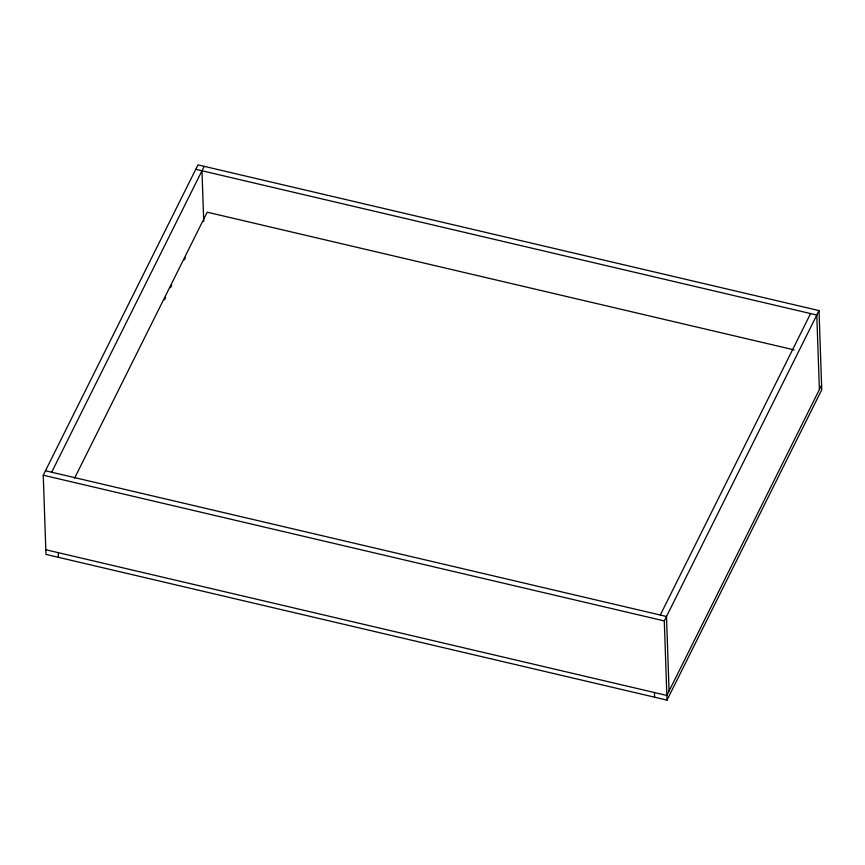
<?xml version="1.0" encoding="UTF-8"?>
<svg xmlns="http://www.w3.org/2000/svg" width="865" height="865" viewBox="0 0 865 865"><rect width="100%" height="100%" fill="white"/><g stroke="black" fill="none" stroke-linecap="round" stroke-linejoin="round"><path stroke-width="1.3" d="M43.25 475.209L197.977 164.88L819.014 310.589L821.75 389.791L667.023 700.12L45.986 554.411L43.25 475.209L664.288 620.919L667.023 700.12M51.673 472.236L204.183 166.34M74.585 478.183L207.2 212.185L794.211 349.903M164.469 299.777L165.669 297.355M170.492 287.688L171.703 285.266M184.353 259.878L185.564 257.456M660.287 615.037L810.591 313.562M664.288 620.919L819.014 310.589M821.588 385.13L666.861 695.46L45.823 549.751M195.771 169.313L816.798 315.022L819.382 389.564M45.456 470.776L666.493 616.486L669.077 691.027M654.437 692.551L654.6 697.201M201.978 170.773L203.729 221.462M58.247 552.67L58.409 557.32"/></g></svg>
